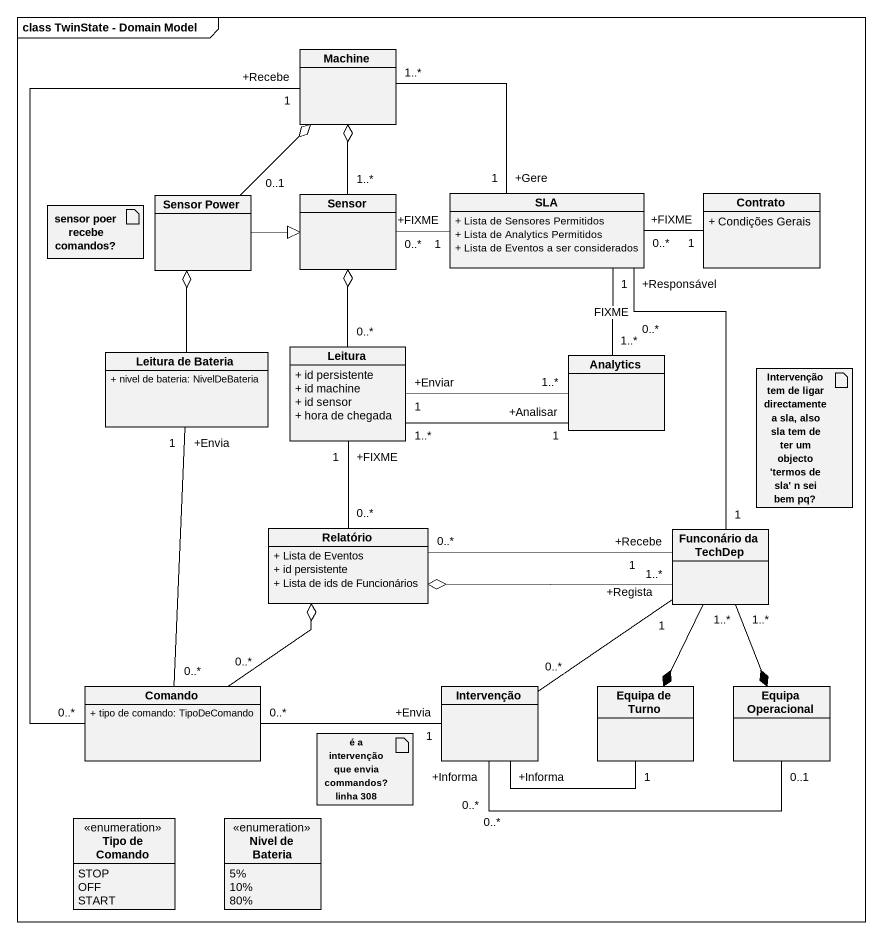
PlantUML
@startuml
mainframe class TwinState - Domain Model
allowmixing
hide circle
hide empty members
skinparam classAttributeIconSize 0
class Machine
artifact "sensor poer recebe comandos?" as sensor_poer_recebe_comandos
class "Sensor Power" as Sensor_Power
class Sensor
class SLA {
  + Lista de Sensores Permitidos
  + Lista de Analytics Permitidos
  + Lista de Eventos a ser considerados
}
class Contrato {
  + Condições Gerais
}
class "Leitura de Bateria" as Leitura_de_Bateria {
  + nivel de bateria: NivelDeBateria
}
class Leitura {
  + id persistente
  + id machine
  + id sensor
  + hora de chegada
}
class Analytics
artifact "Intervenção tem de ligar directamente a sla, also sla tem de ter um objecto 'termos de sla' n sei bem pq?" as Intervenção_tem_de_ligar
class Relatório {
  + Lista de Eventos
  + id persistente
  + Lista de ids de Funcionários
}
class "Funconário da TechDep" as Funconário_da_TechDep
class Comando {
  + tipo de comando: TipoDeComando
}
class Intervenção
class "Equipa de Turno" as Equipa_de_Turno
class "Equipa Operacional" as Equipa_Operacional
artifact "é a intervenção que envia commandos? linha 308" as é_a_intervenção_que_envia
enum "Tipo de Comando" as Tipo_de_Comando {
  STOP
  OFF
  START
}
enum "Nivel de Bateria" as Nivel_de_Bateria {
  5%
  10%
  80%
}
Sensor_Power "0..1" -up-o Machine
Sensor_Power -right-|> Sensor
Sensor "1..*" -up-o Machine
SLA "+Gere\n1" -up- "1..*" Machine
SLA "+FIXME\n1" -left- "0..*" Sensor
SLA "1" -- "1..*" Analytics : FIXME
SLA "+Responsável\n0..*" -- "1" Funconário_da_TechDep
Contrato "+FIXME\n1" -left- "0..*" SLA
Leitura_de_Bateria -up-o Sensor_Power
Leitura "0..*" -up-o Sensor
Leitura "+Enviar\n1" -right- "1..*" Analytics
Leitura "+FIXME\n1" -- "0..*" Relatório
Analytics "+Analisar\n1" -left- "1..*" Leitura
Relatório "0..*" -right- "+Recebe\n1" Funconário_da_TechDep
Funconário_da_TechDep "1..*" -left-o Relatório
Funconário_da_TechDep "+Regista\n1" -- "0..*" Intervenção
Funconário_da_TechDep "1..*" --* Equipa_de_Turno
Funconário_da_TechDep "1..*" --* Equipa_Operacional
Comando "0..*" -up- "+Recebe\n1" Machine
Comando "0..*" -up- "+Envia\n1" Leitura_de_Bateria
Comando "0..*" -up-o Relatório
Intervenção "+Envia\n1" -left- "0..*" Comando
Intervenção "+Informa\n0..*" -right- "1" Equipa_de_Turno
Intervenção "+Informa\n0..*" -right- "0..1" Equipa_Operacional
@enduml
